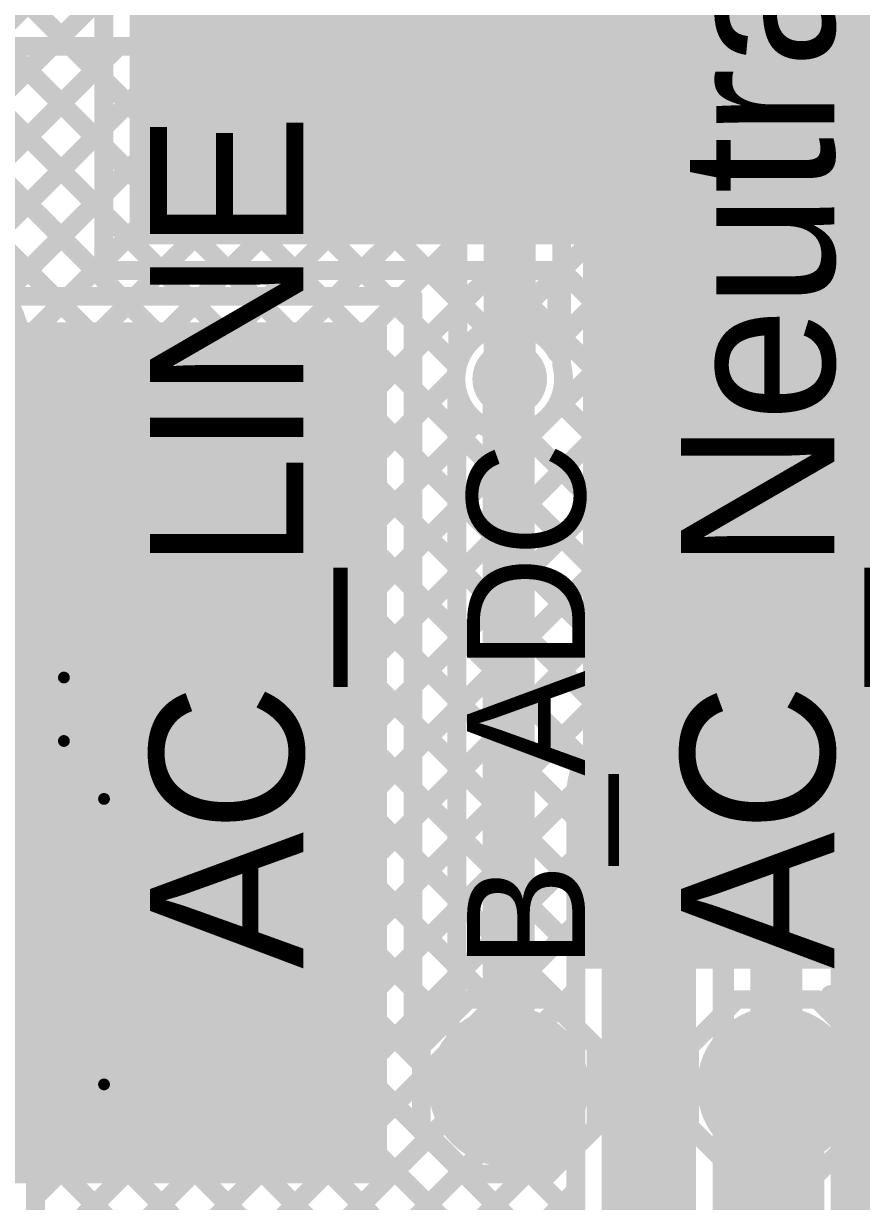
# Model space of a CAD drawing. Header units: millimetres. Extents: x 3.06 to 5.82, y 1.29 to 3.84.
# Drawn here: x 3.76 to 4.115, y 2.2924 to 2.7916 of the extents above; entities that cross this region are included whole.
import ezdxf

# ---------------------------------------------------------------- set-up
doc = ezdxf.new("R2010")
doc.units = ezdxf.units.MM
doc.header["$MEASUREMENT"] = 0
for name, color, linetype in [('BottomLayer', 5, 'Continuous'), ('BottomSolder', 6, 'Continuous'), ('MultiLayer', 9, 'Continuous'), ('TopLayer', 1, 'Continuous'), ('TopOverlay', 2, 'Continuous'), ('TopPaste', 8, 'Continuous'), ('TopSolder', 216, 'Continuous'), ('ViaHoleLayer', 16, 'Continuous')]:
    doc.layers.add(name, color=color, linetype=linetype)

# ---------------------------------------------------------------- blocks, each defined once
blk = doc.blocks.new('SMD_H______4')
at = {"layer": 'TopLayer'}
blk.add_solid([(0.33541, -0.04921), (0.44959, -0.04921), (0.33541, 0.04921), (0.44959, 0.04921)], dxfattribs=at)
at = {"layer": 'TopOverlay', "const_width": 0.005}
for points in [[(0.329, 0.046), (0.329, -0.057)], [(0.329, -0.057), (0.45, -0.057)]]:
    blk.add_lwpolyline(points, dxfattribs=at)
at = {"layer": 'TopOverlay'}
for points, const_width in [([(0.50145, -0.04, 1), (0.47455, -0.04, 1)], 0.005), ([(0.4733, -0.04, 1), (0.4758, -0.04, 1)], 0.0025), ([(0.5002, -0.04, 1), (0.5027, -0.04, 1)], 0.0025), ([(0.32775, -0.057, 1), (0.33025, -0.057, 1)], 0.0025), ([(0.32775, -0.057, 1), (0.33025, -0.057, 1)], 0.0025), ([(0.44875, -0.057, 1), (0.45125, -0.057, 1)], 0.0025)]:
    blk.add_lwpolyline(points, format="xyb", close=True, dxfattribs=dict(at, const_width=const_width))
at = {"layer": 'TopPaste'}
blk.add_solid([(0.33541, -0.04921), (0.44959, -0.04921), (0.33541, 0.04921), (0.44959, 0.04921)], dxfattribs=at)
at = {"layer": 'TopSolder'}
blk.add_solid([(0.33141, -0.05321), (0.45359, -0.05321), (0.33141, 0.05321), (0.45359, 0.05321)], dxfattribs=at)
blk = doc.blocks.new('TEST_POINT_62')
at = {"layer": 'TopLayer', "const_width": 0.03}
blk.add_lwpolyline([(-0.015, 0, 1), (0.015, 0, 1)], format="xyb", close=True, dxfattribs=at)
at = {"layer": 'TopOverlay', "const_width": 0.00787}
for points in [[(-0.037, 0.017), (-0.017, 0.037)], [(0.017, 0.037), (-0.017, 0.037)], [(0.017, 0.037), (-0.017, 0.037)], [(0.037, 0.017), (0.017, 0.037)], [(-0.037, -0.017), (-0.037, 0.017)], [(0.037, -0.017), (0.037, 0.017)], [(-0.017, -0.037), (-0.037, -0.017)], [(0.017, -0.037), (0.037, -0.017)], [(0.017, -0.037), (-0.017, -0.037)], [(0.017, -0.037), (-0.017, -0.037)]]:
    blk.add_lwpolyline(points, dxfattribs=at)
at = {"layer": 'TopOverlay', "const_width": 0.00394}
for points in [[(-0.01897, 0.037, 1), (-0.01503, 0.037, 1)], [(-0.01897, 0.037, 1), (-0.01503, 0.037, 1)], [(-0.01897, 0.037, 1), (-0.01503, 0.037, 1)], [(0.01503, 0.037, 1), (0.01897, 0.037, 1)], [(0.01503, 0.037, 1), (0.01897, 0.037, 1)], [(0.01503, 0.037, 1), (0.01897, 0.037, 1)], [(-0.03897, 0.017, 1), (-0.03503, 0.017, 1)], [(-0.03897, 0.017, 1), (-0.03503, 0.017, 1)], [(0.03503, 0.017, 1), (0.03897, 0.017, 1)], [(0.03503, 0.017, 1), (0.03897, 0.017, 1)], [(-0.03897, -0.017, 1), (-0.03503, -0.017, 1)], [(-0.03897, -0.017, 1), (-0.03503, -0.017, 1)], [(0.03503, -0.017, 1), (0.03897, -0.017, 1)], [(0.03503, -0.017, 1), (0.03897, -0.017, 1)], [(-0.01897, -0.037, 1), (-0.01503, -0.037, 1)], [(-0.01897, -0.037, 1), (-0.01503, -0.037, 1)], [(-0.01897, -0.037, 1), (-0.01503, -0.037, 1)], [(0.01503, -0.037, 1), (0.01897, -0.037, 1)], [(0.01503, -0.037, 1), (0.01897, -0.037, 1)], [(0.01503, -0.037, 1), (0.01897, -0.037, 1)]]:
    blk.add_lwpolyline(points, format="xyb", close=True, dxfattribs=at)
at = {"layer": 'TopPaste', "const_width": 0.03}
blk.add_lwpolyline([(-0.015, 0, 1), (0.015, 0, 1)], format="xyb", close=True, dxfattribs=at)
at = {"layer": 'TopSolder', "const_width": 0.034}
blk.add_lwpolyline([(-0.017, 0, 1), (0.017, 0, 1)], format="xyb", close=True, dxfattribs=at)
blk = doc.blocks.new('TEST_POINT_90')
at = {"layer": 'TopLayer', "const_width": 0.03}
blk.add_lwpolyline([(-0.015, 0, 1), (0.015, 0, 1)], format="xyb", close=True, dxfattribs=at)
at = {"layer": 'TopOverlay', "const_width": 0.00787}
for points in [[(-0.037, 0.017), (-0.017, 0.037)], [(-0.017, 0.037), (0.017, 0.037)], [(-0.017, 0.037), (0.017, 0.037)], [(0.017, 0.037), (0.037, 0.017)], [(-0.037, -0.017), (-0.037, 0.017)], [(0.037, -0.017), (0.037, 0.017)], [(-0.037, -0.017), (-0.017, -0.037)], [(0.017, -0.037), (0.037, -0.017)], [(-0.017, -0.037), (0.017, -0.037)], [(-0.017, -0.037), (0.017, -0.037)]]:
    blk.add_lwpolyline(points, dxfattribs=at)
at = {"layer": 'TopOverlay', "const_width": 0.00394}
for points in [[(-0.01897, 0.037, 1), (-0.01503, 0.037, 1)], [(-0.01897, 0.037, 1), (-0.01503, 0.037, 1)], [(-0.01897, 0.037, 1), (-0.01503, 0.037, 1)], [(0.01503, 0.037, 1), (0.01897, 0.037, 1)], [(0.01503, 0.037, 1), (0.01897, 0.037, 1)], [(0.01503, 0.037, 1), (0.01897, 0.037, 1)], [(-0.03897, 0.017, 1), (-0.03503, 0.017, 1)], [(-0.03897, 0.017, 1), (-0.03503, 0.017, 1)], [(0.03503, 0.017, 1), (0.03897, 0.017, 1)], [(0.03503, 0.017, 1), (0.03897, 0.017, 1)], [(-0.03897, -0.017, 1), (-0.03503, -0.017, 1)], [(-0.03897, -0.017, 1), (-0.03503, -0.017, 1)], [(0.03503, -0.017, 1), (0.03897, -0.017, 1)], [(0.03503, -0.017, 1), (0.03897, -0.017, 1)], [(-0.01897, -0.037, 1), (-0.01503, -0.037, 1)], [(-0.01897, -0.037, 1), (-0.01503, -0.037, 1)], [(-0.01897, -0.037, 1), (-0.01503, -0.037, 1)], [(0.01503, -0.037, 1), (0.01897, -0.037, 1)], [(0.01503, -0.037, 1), (0.01897, -0.037, 1)], [(0.01503, -0.037, 1), (0.01897, -0.037, 1)]]:
    blk.add_lwpolyline(points, format="xyb", close=True, dxfattribs=at)
at = {"layer": 'TopPaste', "const_width": 0.03}
blk.add_lwpolyline([(-0.015, 0, 1), (0.015, 0, 1)], format="xyb", close=True, dxfattribs=at)
at = {"layer": 'TopSolder', "const_width": 0.034}
blk.add_lwpolyline([(-0.017, 0, 1), (0.017, 0, 1)], format="xyb", close=True, dxfattribs=at)
blk = doc.blocks.new('TEST_POINT_107')
at = {"layer": 'TopLayer', "const_width": 0.03}
blk.add_lwpolyline([(-0.015, 0, 1), (0.015, 0, 1)], format="xyb", close=True, dxfattribs=at)
at = {"layer": 'TopOverlay', "const_width": 0.00787}
for points in [[(-0.017, 0.037), (-0.037, 0.017)], [(-0.017, 0.037), (0.017, 0.037)], [(-0.017, 0.037), (0.017, 0.037)], [(0.017, 0.037), (0.037, 0.017)], [(-0.037, 0.017), (-0.037, -0.017)], [(0.037, 0.017), (0.037, -0.017)], [(-0.037, -0.017), (-0.017, -0.037)], [(0.037, -0.017), (0.017, -0.037)], [(-0.017, -0.037), (0.017, -0.037)], [(-0.017, -0.037), (0.017, -0.037)]]:
    blk.add_lwpolyline(points, dxfattribs=at)
at = {"layer": 'TopOverlay', "const_width": 0.00394}
for points in [[(-0.01897, 0.037, 1), (-0.01503, 0.037, 1)], [(-0.01897, 0.037, 1), (-0.01503, 0.037, 1)], [(-0.01897, 0.037, 1), (-0.01503, 0.037, 1)], [(0.01503, 0.037, 1), (0.01897, 0.037, 1)], [(0.01503, 0.037, 1), (0.01897, 0.037, 1)], [(0.01503, 0.037, 1), (0.01897, 0.037, 1)], [(-0.03897, 0.017, 1), (-0.03503, 0.017, 1)], [(-0.03897, 0.017, 1), (-0.03503, 0.017, 1)], [(0.03503, 0.017, 1), (0.03897, 0.017, 1)], [(0.03503, 0.017, 1), (0.03897, 0.017, 1)], [(-0.03897, -0.017, 1), (-0.03503, -0.017, 1)], [(-0.03897, -0.017, 1), (-0.03503, -0.017, 1)], [(0.03503, -0.017, 1), (0.03897, -0.017, 1)], [(0.03503, -0.017, 1), (0.03897, -0.017, 1)], [(-0.01897, -0.037, 1), (-0.01503, -0.037, 1)], [(-0.01897, -0.037, 1), (-0.01503, -0.037, 1)], [(-0.01897, -0.037, 1), (-0.01503, -0.037, 1)], [(0.01503, -0.037, 1), (0.01897, -0.037, 1)], [(0.01503, -0.037, 1), (0.01897, -0.037, 1)], [(0.01503, -0.037, 1), (0.01897, -0.037, 1)]]:
    blk.add_lwpolyline(points, format="xyb", close=True, dxfattribs=at)
at = {"layer": 'TopPaste', "const_width": 0.03}
blk.add_lwpolyline([(-0.015, 0, 1), (0.015, 0, 1)], format="xyb", close=True, dxfattribs=at)
at = {"layer": 'TopSolder', "const_width": 0.034}
blk.add_lwpolyline([(-0.017, 0, 1), (0.017, 0, 1)], format="xyb", close=True, dxfattribs=at)

msp = doc.modelspace()

# ---------------------------------------------------------------- linework, layer by layer
at = {"layer": 'BottomLayer'}
for points, const_width in [([(3.352, 3.54936), (4.11164, 2.78972)], 0.008), ([(3.25623, 3.532), (4.06286, 2.72536)], 0.008), ([(3.28451, 3.532), (4.07127, 2.74525)], 0.008), ([(3.3128, 3.532), (4.08235, 2.76245)], 0.008), ([(3.34108, 3.532), (4.09583, 2.77725)], 0.008), ([(3.98107, 2.79313), (4.481, 3.29306)], 0.008), ([(3.98765, 2.77142), (4.481, 3.26478)], 0.008), ([(3.988, 2.74349), (4.481, 3.23649)], 0.008), ([(3.988, 2.71521), (4.481, 3.20821)], 0.008), ([(3.988, 2.68692), (4.481, 3.17992)], 0.008), ([(3.51603, 2.782), (3.92686, 2.782)], 0.008), ([(3.66682, 2.782), (3.994, 2.45482)], 0.008), ([(3.6951, 2.782), (3.9976, 2.4795)], 0.008), ([(3.71439, 2.72444), (3.77195, 2.782)], 0.008), ([(3.72338, 2.782), (4.01217, 2.49322)], 0.008), ([(3.72921, 2.71098), (3.80023, 2.782)], 0.008), ([(3.74186, 2.69534), (3.82852, 2.782)], 0.008), ([(3.75167, 2.782), (4.0449, 2.48877)], 0.008), ([(3.75223, 2.67742), (3.8568, 2.782)], 0.008), ([(3.75999, 2.6569), (3.88509, 2.782)], 0.008), ([(3.76444, 2.63307), (3.91337, 2.782)], 0.008), ([(3.77995, 2.782), (4.057, 2.50495)], 0.008), ([(3.80824, 2.782), (3.94384, 2.6464)], 0.008), ([(3.83652, 2.782), (3.944, 2.67452)], 0.008), ([(3.86481, 2.782), (3.944, 2.70281)], 0.008), ([(3.89309, 2.782), (3.944, 2.73109)], 0.008), ([(3.92137, 2.782), (3.944, 2.75937)], 0.008), ([(3.765, 2.60535), (3.93775, 2.7781)], 0.008), ([(3.966, 2.641), (3.966, 2.76486)], 0.022), ([(3.98753, 2.77241), (4.05782, 2.70212)], 0.008), ([(3.944, 2.64703), (3.944, 2.76486)], 0.008), ([(3.988, 2.64703), (3.988, 2.76486)], 0.008), ([(3.765, 2.57706), (3.944, 2.75606)], 0.008), ([(3.988, 2.74366), (4.057, 2.67466)], 0.008), ([(3.988, 2.65864), (4.06801, 2.73865)], 0.008), ([(3.765, 2.54878), (3.944, 2.72778)], 0.008), ([(3.988, 2.71537), (4.057, 2.64637)], 0.008), ([(3.765, 2.40736), (4.05759, 2.69994)], 0.008), ([(3.765, 2.52049), (3.944, 2.69949)], 0.008), ([(4.079, 1.83016), (4.079, 2.688)], 0.022), ([(4.113, 1.48077), (4.113, 2.687)], 0.022), ([(3.988, 2.68709), (4.057, 2.61809)], 0.008), ([(4.057, 1.83016), (4.057, 2.688)], 0.008), ([(3.765, 2.49221), (3.944, 2.67121)], 0.008), ([(3.765, 2.37907), (4.057, 2.67107)], 0.008), ([(3.75836, 2.66217), (3.994, 2.42653)], 0.008), ([(3.988, 2.65881), (4.057, 2.58981)], 0.008), ([(3.765, 2.35079), (4.057, 2.64279)], 0.008), ([(3.765, 2.46392), (3.94322, 2.64214)], 0.008), ([(3.76484, 2.6274), (3.994, 2.39825)], 0.008), ([(3.98683, 2.63169), (4.057, 2.56152)], 0.008), ([(3.765, 2.43564), (3.9522, 2.62284)], 0.008), ([(3.765, 2.272), (3.765, 2.621)], 0.008), ([(3.9714, 2.61884), (4.057, 2.53324)], 0.008), ([(3.765, 2.3225), (4.057, 2.6145)], 0.008), ([(3.765, 2.59896), (3.994, 2.36996)], 0.008), ([(3.765, 2.29422), (4.057, 2.58622)], 0.008), ([(3.765, 2.57068), (3.994, 2.34168)], 0.008), ([(3.76424, 2.26517), (4.057, 2.55793)], 0.008), ([(3.765, 2.54239), (3.994, 2.31339)], 0.008), ([(4.0233, 2.49595), (4.057, 2.52965)], 0.008), ([(3.765, 2.51411), (3.994, 2.28511)], 0.008), ([(4.04463, 2.48899), (4.057, 2.50137)], 0.008), ([(3.765, 2.48583), (3.994, 2.25683)], 0.008), ([(4.04877, 2.48489), (4.057, 2.47667)], 0.008), ([(4.025, 2.25235), (4.025, 2.465)], 0.04), ([(3.133, 1.60565), (3.99405, 2.4667)], 0.008), ([(3.994, 2.25235), (3.994, 2.465)], 0.008), ([(4.056, 2.25235), (4.056, 2.465)], 0.008), ([(3.765, 2.45754), (3.98647, 2.23608)], 0.008), ([(3.76031, 2.20467), (3.994, 2.43837)], 0.008), ([(3.765, 2.42926), (3.96326, 2.231)], 0.008), ([(3.81211, 2.2282), (3.994, 2.41008)], 0.008), ([(3.765, 2.40097), (3.93497, 2.231)], 0.008), ([(3.8432, 2.231), (3.994, 2.3818)], 0.008), ([(3.765, 2.37269), (3.90669, 2.231)], 0.008), ([(3.87149, 2.231), (3.994, 2.35351)], 0.008), ([(3.765, 2.3444), (3.8784, 2.231)], 0.008), ([(3.89977, 2.231), (3.994, 2.32523)], 0.008), ([(3.765, 2.31612), (3.85012, 2.231)], 0.008), ([(3.92806, 2.231), (3.994, 2.29694)], 0.008)]:
    msp.add_lwpolyline(points, dxfattribs=dict(at, const_width=const_width))
for points, const_width in [([(3.92686, 2.826, -0.414214), (3.988, 2.76486)], 0.008), ([(3.92686, 2.804, -0.414214), (3.966, 2.76486)], 0.022), ([(4.057, 2.688, -0.414214), (4.179, 2.81)], 0.008), ([(4.079, 2.688, -0.414214), (4.179, 2.788)], 0.022), ([(3.92686, 2.782, -0.414214), (3.944, 2.76486)], 0.008), ([(4.113, 2.687, -0.414214), (4.178, 2.752)], 0.022), ([(3.71357, 2.72506, -0.233614), (3.765, 2.621)], 0.008), ([(3.98881, 2.641, -1.143538), (3.944, 2.64703)], 0.008), ([(3.988, 2.64703, -0.066963), (3.98881, 2.641)], 0.008), ([(3.994, 2.465, -1), (4.056, 2.465)], 0.008)]:
    msp.add_lwpolyline(points, format="xyb", dxfattribs=dict(at, const_width=const_width))
for points, const_width in [([(3.97907, 2.79313, 1), (3.98307, 2.79313, 1)], 0.004), ([(4.10964, 2.78972, 1), (4.11364, 2.78972, 1)], 0.004), ([(3.76995, 2.782, 1), (3.77395, 2.782, 1)], 0.004), ([(3.77795, 2.782, 1), (3.78195, 2.782, 1)], 0.004), ([(3.79823, 2.782, 1), (3.80223, 2.782, 1)], 0.004), ([(3.80624, 2.782, 1), (3.81024, 2.782, 1)], 0.004), ([(3.82652, 2.782, 1), (3.83052, 2.782, 1)], 0.004), ([(3.83452, 2.782, 1), (3.83852, 2.782, 1)], 0.004), ([(3.8548, 2.782, 1), (3.8588, 2.782, 1)], 0.004), ([(3.86281, 2.782, 1), (3.86681, 2.782, 1)], 0.004), ([(3.88309, 2.782, 1), (3.88709, 2.782, 1)], 0.004), ([(3.89109, 2.782, 1), (3.89509, 2.782, 1)], 0.004), ([(3.91137, 2.782, 1), (3.91537, 2.782, 1)], 0.004), ([(3.91937, 2.782, 1), (3.92337, 2.782, 1)], 0.004), ([(3.92486, 2.782, 1), (3.92886, 2.782, 1)], 0.004), ([(3.92486, 2.782, 1), (3.92886, 2.782, 1)], 0.004), ([(3.93575, 2.7781, 1), (3.93975, 2.7781, 1)], 0.004), ([(4.09383, 2.77725, 1), (4.09783, 2.77725, 1)], 0.004), ([(3.9605, 2.76486, 1), (3.9715, 2.76486, 1)], 0.011), ([(3.9605, 2.76486, 1), (3.9715, 2.76486, 1)], 0.011), ([(3.98553, 2.77241, 1), (3.98953, 2.77241, 1)], 0.004), ([(3.98565, 2.77142, 1), (3.98965, 2.77142, 1)], 0.004), ([(3.942, 2.76486, 1), (3.946, 2.76486, 1)], 0.004), ([(3.942, 2.76486, 1), (3.946, 2.76486, 1)], 0.004), ([(3.986, 2.76486, 1), (3.99, 2.76486, 1)], 0.004), ([(3.986, 2.76486, 1), (3.99, 2.76486, 1)], 0.004), ([(4.08035, 2.76245, 1), (4.08435, 2.76245, 1)], 0.004), ([(3.942, 2.75937, 1), (3.946, 2.75937, 1)], 0.004), ([(3.942, 2.75606, 1), (3.946, 2.75606, 1)], 0.004), ([(3.986, 2.74366, 1), (3.99, 2.74366, 1)], 0.004), ([(3.986, 2.74349, 1), (3.99, 2.74349, 1)], 0.004), ([(4.06926, 2.74525, 1), (4.07327, 2.74525, 1)], 0.004), ([(4.06601, 2.73865, 1), (4.07001, 2.73865, 1)], 0.004), ([(3.942, 2.73109, 1), (3.946, 2.73109, 1)], 0.004), ([(3.942, 2.72778, 1), (3.946, 2.72778, 1)], 0.004), ([(4.06086, 2.72536, 1), (4.06486, 2.72536, 1)], 0.004), ([(3.986, 2.71537, 1), (3.99, 2.71537, 1)], 0.004), ([(3.986, 2.71521, 1), (3.99, 2.71521, 1)], 0.004), ([(3.942, 2.70281, 1), (3.946, 2.70281, 1)], 0.004), ([(4.05582, 2.70212, 1), (4.05982, 2.70212, 1)], 0.004), ([(3.942, 2.69949, 1), (3.946, 2.69949, 1)], 0.004), ([(4.05559, 2.69994, 1), (4.05959, 2.69994, 1)], 0.004), ([(4.0735, 2.688, 1), (4.0845, 2.688, 1)], 0.011), ([(4.0735, 2.688, 1), (4.0845, 2.688, 1)], 0.011), ([(4.1075, 2.687, 1), (4.1185, 2.687, 1)], 0.011), ([(4.1075, 2.687, 1), (4.1185, 2.687, 1)], 0.011), ([(3.986, 2.68709, 1), (3.99, 2.68709, 1)], 0.004), ([(4.055, 2.688, 1), (4.059, 2.688, 1)], 0.004), ([(4.055, 2.688, 1), (4.059, 2.688, 1)], 0.004), ([(3.986, 2.68692, 1), (3.99, 2.68692, 1)], 0.004), ([(3.942, 2.67452, 1), (3.946, 2.67452, 1)], 0.004), ([(4.055, 2.67466, 1), (4.059, 2.67466, 1)], 0.004), ([(3.942, 2.67121, 1), (3.946, 2.67121, 1)], 0.004), ([(4.055, 2.67107, 1), (4.059, 2.67107, 1)], 0.004), ([(3.75636, 2.66217, 1), (3.76036, 2.66217, 1)], 0.004), ([(3.986, 2.65881, 1), (3.99, 2.65881, 1)], 0.004), ([(3.986, 2.65864, 1), (3.99, 2.65864, 1)], 0.004), ([(3.75799, 2.6569, 1), (3.76199, 2.6569, 1)], 0.004), ([(3.942, 2.64703, 1), (3.946, 2.64703, 1)], 0.004), ([(3.942, 2.64703, 1), (3.946, 2.64703, 1)], 0.004), ([(3.96009, 2.641, 1), (3.97191, 2.641, 1)], 0.01181), ([(3.9605, 2.641, 1), (3.9715, 2.641, 1)], 0.011), ([(3.986, 2.64703, 1), (3.99, 2.64703, 1)], 0.004), ([(3.986, 2.64703, 1), (3.99, 2.64703, 1)], 0.004), ([(3.94122, 2.64214, 1), (3.94522, 2.64214, 1)], 0.004), ([(3.94184, 2.6464, 1), (3.94584, 2.6464, 1)], 0.004), ([(4.055, 2.64637, 1), (4.059, 2.64637, 1)], 0.004), ([(4.055, 2.64279, 1), (4.059, 2.64279, 1)], 0.004), ([(3.98681, 2.641, 1), (3.99081, 2.641, 1)], 0.004), ([(3.98681, 2.641, 1), (3.99081, 2.641, 1)], 0.004), ([(3.76244, 2.63307, 1), (3.76644, 2.63307, 1)], 0.004), ([(3.76284, 2.6274, 1), (3.76684, 2.6274, 1)], 0.004), ([(3.98483, 2.63169, 1), (3.98883, 2.63169, 1)], 0.004), ([(3.9502, 2.62284, 1), (3.9542, 2.62284, 1)], 0.004), ([(3.763, 2.621, 1), (3.767, 2.621, 1)], 0.004), ([(3.763, 2.621, 1), (3.767, 2.621, 1)], 0.004), ([(3.9694, 2.61884, 1), (3.9734, 2.61884, 1)], 0.004), ([(4.055, 2.61809, 1), (4.059, 2.61809, 1)], 0.004), ([(4.055, 2.6145, 1), (4.059, 2.6145, 1)], 0.004), ([(3.763, 2.60535, 1), (3.767, 2.60535, 1)], 0.004), ([(3.763, 2.59896, 1), (3.767, 2.59896, 1)], 0.004), ([(4.055, 2.58981, 1), (4.059, 2.58981, 1)], 0.004), ([(4.055, 2.58622, 1), (4.059, 2.58622, 1)], 0.004), ([(3.763, 2.57706, 1), (3.767, 2.57706, 1)], 0.004), ([(3.763, 2.57068, 1), (3.767, 2.57068, 1)], 0.004), ([(4.055, 2.56152, 1), (4.059, 2.56152, 1)], 0.004), ([(4.055, 2.55793, 1), (4.059, 2.55793, 1)], 0.004), ([(3.763, 2.54878, 1), (3.767, 2.54878, 1)], 0.004), ([(3.763, 2.54239, 1), (3.767, 2.54239, 1)], 0.004), ([(4.055, 2.53324, 1), (4.059, 2.53324, 1)], 0.004), ([(4.055, 2.52965, 1), (4.059, 2.52965, 1)], 0.004), ([(3.763, 2.52049, 1), (3.767, 2.52049, 1)], 0.004), ([(3.763, 2.51411, 1), (3.767, 2.51411, 1)], 0.004), ([(4.055, 2.50495, 1), (4.059, 2.50495, 1)], 0.004), ([(4.055, 2.50137, 1), (4.059, 2.50137, 1)], 0.004), ([(4.01017, 2.49322, 1), (4.01417, 2.49322, 1)], 0.004), ([(4.0213, 2.49595, 1), (4.0253, 2.49595, 1)], 0.004), ([(3.763, 2.49221, 1), (3.767, 2.49221, 1)], 0.004), ([(4.04263, 2.48899, 1), (4.04663, 2.48899, 1)], 0.004), ([(4.04289, 2.48877, 1), (4.0469, 2.48877, 1)], 0.004), ([(3.763, 2.48583, 1), (3.767, 2.48583, 1)], 0.004), ([(4.04677, 2.48489, 1), (4.05077, 2.48489, 1)], 0.004), ([(3.9956, 2.4795, 1), (3.9996, 2.4795, 1)], 0.004), ([(4.015, 2.465, 1), (4.035, 2.465, 1)], 0.02), ([(4.01909, 2.465, 1), (4.03091, 2.465, 1)], 0.01181), ([(4.055, 2.47667, 1), (4.059, 2.47667, 1)], 0.004), ([(3.763, 2.46392, 1), (3.767, 2.46392, 1)], 0.004), ([(3.992, 2.465, 1), (3.996, 2.465, 1)], 0.004), ([(3.992, 2.465, 1), (3.996, 2.465, 1)], 0.004), ([(3.99205, 2.4667, 1), (3.99605, 2.4667, 1)], 0.004), ([(4.054, 2.465, 1), (4.058, 2.465, 1)], 0.004), ([(4.054, 2.465, 1), (4.058, 2.465, 1)], 0.004), ([(3.763, 2.45754, 1), (3.767, 2.45754, 1)], 0.004), ([(3.992, 2.45482, 1), (3.996, 2.45482, 1)], 0.004), ([(3.992, 2.43837, 1), (3.996, 2.43837, 1)], 0.004), ([(3.763, 2.43564, 1), (3.767, 2.43564, 1)], 0.004), ([(3.763, 2.42926, 1), (3.767, 2.42926, 1)], 0.004), ([(3.992, 2.42653, 1), (3.996, 2.42653, 1)], 0.004), ([(3.992, 2.41008, 1), (3.996, 2.41008, 1)], 0.004), ([(3.763, 2.40736, 1), (3.767, 2.40736, 1)], 0.004), ([(3.763, 2.40097, 1), (3.767, 2.40097, 1)], 0.004), ([(3.992, 2.39825, 1), (3.996, 2.39825, 1)], 0.004), ([(3.763, 2.37907, 1), (3.767, 2.37907, 1)], 0.004), ([(3.992, 2.3818, 1), (3.996, 2.3818, 1)], 0.004), ([(3.763, 2.37269, 1), (3.767, 2.37269, 1)], 0.004), ([(3.992, 2.36996, 1), (3.996, 2.36996, 1)], 0.004), ([(3.992, 2.35351, 1), (3.996, 2.35351, 1)], 0.004), ([(3.763, 2.35079, 1), (3.767, 2.35079, 1)], 0.004), ([(3.763, 2.3444, 1), (3.767, 2.3444, 1)], 0.004), ([(3.992, 2.34168, 1), (3.996, 2.34168, 1)], 0.004), ([(3.992, 2.32523, 1), (3.996, 2.32523, 1)], 0.004), ([(3.763, 2.3225, 1), (3.767, 2.3225, 1)], 0.004), ([(3.763, 2.31612, 1), (3.767, 2.31612, 1)], 0.004), ([(3.992, 2.31339, 1), (3.996, 2.31339, 1)], 0.004), ([(3.763, 2.29422, 1), (3.767, 2.29422, 1)], 0.004), ([(3.992, 2.29694, 1), (3.996, 2.29694, 1)], 0.004)]:
    msp.add_lwpolyline(points, format="xyb", close=True, dxfattribs=dict(at, const_width=const_width))
at = {"layer": 'BottomSolder', "const_width": 0.01581}
for points in [[(3.95809, 2.641, 1), (3.97391, 2.641, 1)], [(4.01709, 2.465, 1), (4.03291, 2.465, 1)]]:
    msp.add_lwpolyline(points, format="xyb", close=True, dxfattribs=at)
at = {"layer": 'MultiLayer', "const_width": 0.01181}
for points in [[(3.96009, 2.641, 1), (3.97191, 2.641, 1)], [(4.01909, 2.465, 1), (4.03091, 2.465, 1)]]:
    msp.add_lwpolyline(points, format="xyb", close=True, dxfattribs=at)
at = {"layer": 'TopLayer'}
for points, const_width in [([(3.794, 2.687), (3.794, 2.959)], 0.008), ([(3.624, 2.93795), (3.794, 2.76795)], 0.008), ([(3.624, 2.90967), (3.794, 2.73967)], 0.008), ([(3.624, 2.88138), (3.794, 2.71138)], 0.008), ([(3.624, 2.8531), (3.8011, 2.676)], 0.008), ([(3.63766, 2.676), (3.794, 2.83234)], 0.008), ([(3.624, 2.82482), (3.77282, 2.676)], 0.008), ([(3.66595, 2.676), (3.794, 2.80405)], 0.008), ([(3.69423, 2.676), (3.794, 2.77577)], 0.008), ([(3.72252, 2.676), (3.794, 2.74748)], 0.008), ([(3.7508, 2.676), (3.794, 2.7192)], 0.008), ([(3.77909, 2.676), (3.794, 2.69091)], 0.008), ([(3.794, 2.687), (3.986, 2.687)], 0.008), ([(3.80737, 2.676), (3.81837, 2.687)], 0.008), ([(3.81838, 2.687), (3.82938, 2.676)], 0.008), ([(3.83565, 2.676), (3.84665, 2.687)], 0.008), ([(3.84667, 2.687), (3.85767, 2.676)], 0.008), ([(3.86394, 2.676), (3.87494, 2.687)], 0.008), ([(3.87495, 2.687), (3.88595, 2.676)], 0.008), ([(3.89222, 2.676), (3.90322, 2.687)], 0.008), ([(3.90324, 2.687), (3.91424, 2.676)], 0.008), ([(3.92051, 2.676), (3.93151, 2.687)], 0.008), ([(3.925, 2.65221), (3.95979, 2.687)], 0.008), ([(3.93152, 2.687), (3.95669, 2.66183)], 0.008), ([(3.95981, 2.687), (3.986, 2.66081)], 0.008), ([(3.986, 2.65197), (3.986, 2.687)], 0.008), ([(3.96486, 2.66378), (3.986, 2.68492)], 0.008), ([(3.627, 2.676), (3.925, 2.676)], 0.008), ([(3.925, 2.36194), (3.925, 2.676)], 0.008), ([(3.925, 2.66524), (3.94384, 2.6464)], 0.008), ([(3.96556, 2.34231), (3.96556, 2.641)], 0.022), ([(3.925, 2.62392), (3.94322, 2.64214)], 0.008), ([(3.925, 2.63695), (3.94356, 2.61839)], 0.008), ([(3.94356, 2.3805), (3.94356, 2.63689)], 0.008), ([(3.925, 2.59564), (3.94356, 2.6142)], 0.008), ([(3.925, 2.60867), (3.94356, 2.59011)], 0.008), ([(3.925, 2.56736), (3.94356, 2.58592)], 0.008), ([(3.925, 2.58038), (3.94356, 2.56182)], 0.008), ([(3.925, 2.53907), (3.94356, 2.55763)], 0.008), ([(3.925, 2.5521), (3.94356, 2.53354)], 0.008), ([(3.925, 2.51079), (3.94356, 2.52935)], 0.008), ([(3.925, 2.52382), (3.94356, 2.50525)], 0.008), ([(3.925, 2.4825), (3.94356, 2.50107)], 0.008), ([(3.925, 2.49553), (3.94356, 2.47697)], 0.008), ([(3.925, 2.45422), (3.94356, 2.47278)], 0.008), ([(3.925, 2.46725), (3.94356, 2.44868)], 0.008), ([(3.925, 2.42593), (3.94356, 2.4445)], 0.008), ([(3.73708, 2.425), (3.74058, 2.425)], 0.04), ([(3.925, 2.43896), (3.94356, 2.4204)], 0.008), ([(3.925, 2.39765), (3.94356, 2.41621)], 0.008), ([(3.925, 2.41068), (3.94356, 2.39212)], 0.008), ([(3.925, 2.36937), (3.94356, 2.38793)], 0.008), ([(3.925, 2.38239), (3.93523, 2.37217)], 0.008), ([(3.925, 2.36194), (3.94356, 2.3805)], 0.008), ([(4.10181, 2.38), (4.12031, 2.3615)], 0.008), ([(4.10181, 2.38), (4.138, 2.38)], 0.008), ([(4.11772, 2.36409), (4.13362, 2.38)], 0.008), ([(3.96556, 2.341), (3.96556, 2.34231)], 0.04), ([(3.96556, 2.34231), (3.972, 2.34875)], 0.022), ([(4.07931, 2.25497), (4.07931, 2.341)], 0.04), ([(3.96425, 2.341), (3.96556, 2.34231)], 0.022), ([(4.11031, 2.30012), (4.15337, 2.34318)], 0.008), ([(4.11031, 2.3105), (4.12031, 2.3205)], 0.008), ([(4.11031, 2.25497), (4.11031, 2.3105)], 0.008), ([(4.11031, 2.31022), (4.1645, 2.25603)], 0.008)]:
    msp.add_lwpolyline(points, dxfattribs=dict(at, const_width=const_width))
for points, const_width in [([(3.792, 2.77577, 1), (3.796, 2.77577, 1)], 0.004), ([(3.792, 2.76795, 1), (3.796, 2.76795, 1)], 0.004), ([(3.792, 2.74748, 1), (3.796, 2.74748, 1)], 0.004), ([(3.792, 2.73967, 1), (3.796, 2.73967, 1)], 0.004), ([(3.792, 2.7192, 1), (3.796, 2.7192, 1)], 0.004), ([(3.792, 2.71138, 1), (3.796, 2.71138, 1)], 0.004), ([(3.792, 2.69091, 1), (3.796, 2.69091, 1)], 0.004), ([(3.792, 2.687, 1), (3.796, 2.687, 1)], 0.004), ([(3.792, 2.687, 1), (3.796, 2.687, 1)], 0.004), ([(3.81637, 2.687, 1), (3.82037, 2.687, 1)], 0.004), ([(3.81638, 2.687, 1), (3.82038, 2.687, 1)], 0.004), ([(3.84465, 2.687, 1), (3.84865, 2.687, 1)], 0.004), ([(3.84467, 2.687, 1), (3.84867, 2.687, 1)], 0.004), ([(3.87294, 2.687, 1), (3.87694, 2.687, 1)], 0.004), ([(3.87295, 2.687, 1), (3.87695, 2.687, 1)], 0.004), ([(3.90122, 2.687, 1), (3.90522, 2.687, 1)], 0.004), ([(3.90124, 2.687, 1), (3.90524, 2.687, 1)], 0.004), ([(3.92951, 2.687, 1), (3.93351, 2.687, 1)], 0.004), ([(3.92952, 2.687, 1), (3.93352, 2.687, 1)], 0.004), ([(3.95779, 2.687, 1), (3.96179, 2.687, 1)], 0.004), ([(3.95781, 2.687, 1), (3.96181, 2.687, 1)], 0.004), ([(3.984, 2.687, 1), (3.988, 2.687, 1)], 0.004), ([(3.984, 2.687, 1), (3.988, 2.687, 1)], 0.004), ([(3.984, 2.68492, 1), (3.988, 2.68492, 1)], 0.004), ([(3.77082, 2.676, 1), (3.77482, 2.676, 1)], 0.004), ([(3.77709, 2.676, 1), (3.78109, 2.676, 1)], 0.004), ([(3.7991, 2.676, 1), (3.8031, 2.676, 1)], 0.004), ([(3.80537, 2.676, 1), (3.80937, 2.676, 1)], 0.004), ([(3.82738, 2.676, 1), (3.83138, 2.676, 1)], 0.004), ([(3.83365, 2.676, 1), (3.83765, 2.676, 1)], 0.004), ([(3.85567, 2.676, 1), (3.85967, 2.676, 1)], 0.004), ([(3.86194, 2.676, 1), (3.86594, 2.676, 1)], 0.004), ([(3.88395, 2.676, 1), (3.88795, 2.676, 1)], 0.004), ([(3.89022, 2.676, 1), (3.89422, 2.676, 1)], 0.004), ([(3.91224, 2.676, 1), (3.91624, 2.676, 1)], 0.004), ([(3.91851, 2.676, 1), (3.92251, 2.676, 1)], 0.004), ([(3.923, 2.676, 1), (3.927, 2.676, 1)], 0.004), ([(3.923, 2.676, 1), (3.927, 2.676, 1)], 0.004), ([(3.923, 2.66524, 1), (3.927, 2.66524, 1)], 0.004), ([(3.96286, 2.66378, 1), (3.96686, 2.66378, 1)], 0.004), ([(3.95469, 2.66183, 1), (3.95869, 2.66183, 1)], 0.004), ([(3.984, 2.66081, 1), (3.988, 2.66081, 1)], 0.004), ([(3.923, 2.65221, 1), (3.927, 2.65221, 1)], 0.004), ([(3.96009, 2.641, 1), (3.97191, 2.641, 1)], 0.01181), ([(3.96006, 2.641, 1), (3.97106, 2.641, 1)], 0.011), ([(3.984, 2.65197, 1), (3.988, 2.65197, 1)], 0.004), ([(3.984, 2.65197, 1), (3.988, 2.65197, 1)], 0.004), ([(3.94122, 2.64214, 1), (3.94522, 2.64214, 1)], 0.004), ([(3.94184, 2.6464, 1), (3.94584, 2.6464, 1)], 0.004), ([(3.923, 2.63695, 1), (3.927, 2.63695, 1)], 0.004), ([(3.94156, 2.63689, 1), (3.94556, 2.63689, 1)], 0.004), ([(3.94156, 2.63689, 1), (3.94556, 2.63689, 1)], 0.004), ([(3.923, 2.62392, 1), (3.927, 2.62392, 1)], 0.004), ([(3.94156, 2.61839, 1), (3.94556, 2.61839, 1)], 0.004), ([(3.94156, 2.6142, 1), (3.94556, 2.6142, 1)], 0.004), ([(3.923, 2.60867, 1), (3.927, 2.60867, 1)], 0.004), ([(3.923, 2.59564, 1), (3.927, 2.59564, 1)], 0.004), ([(3.94156, 2.59011, 1), (3.94556, 2.59011, 1)], 0.004), ([(3.94156, 2.58592, 1), (3.94556, 2.58592, 1)], 0.004), ([(3.923, 2.58038, 1), (3.927, 2.58038, 1)], 0.004), ([(3.923, 2.56736, 1), (3.927, 2.56736, 1)], 0.004), ([(3.94156, 2.56182, 1), (3.94556, 2.56182, 1)], 0.004), ([(3.94156, 2.55763, 1), (3.94556, 2.55763, 1)], 0.004), ([(3.923, 2.5521, 1), (3.927, 2.5521, 1)], 0.004), ([(3.923, 2.53907, 1), (3.927, 2.53907, 1)], 0.004), ([(3.94156, 2.53354, 1), (3.94556, 2.53354, 1)], 0.004), ([(3.94156, 2.52935, 1), (3.94556, 2.52935, 1)], 0.004), ([(3.923, 2.52382, 1), (3.927, 2.52382, 1)], 0.004), ([(3.923, 2.51079, 1), (3.927, 2.51079, 1)], 0.004), ([(3.94156, 2.50525, 1), (3.94556, 2.50525, 1)], 0.004), ([(3.94156, 2.50107, 1), (3.94556, 2.50107, 1)], 0.004), ([(3.923, 2.49553, 1), (3.927, 2.49553, 1)], 0.004), ([(3.923, 2.4825, 1), (3.927, 2.4825, 1)], 0.004), ([(3.94156, 2.47697, 1), (3.94556, 2.47697, 1)], 0.004), ([(3.94156, 2.47278, 1), (3.94556, 2.47278, 1)], 0.004), ([(4.01909, 2.465, 1), (4.03091, 2.465, 1)], 0.01181), ([(3.923, 2.46725, 1), (3.927, 2.46725, 1)], 0.004), ([(3.923, 2.45422, 1), (3.927, 2.45422, 1)], 0.004), ([(3.94156, 2.44868, 1), (3.94556, 2.44868, 1)], 0.004), ([(3.94156, 2.4445, 1), (3.94556, 2.4445, 1)], 0.004), ([(3.73058, 2.425, 1), (3.75058, 2.425, 1)], 0.02), ([(3.923, 2.43896, 1), (3.927, 2.43896, 1)], 0.004), ([(3.923, 2.42593, 1), (3.927, 2.42593, 1)], 0.004), ([(3.94156, 2.4204, 1), (3.94556, 2.4204, 1)], 0.004), ([(3.94156, 2.41621, 1), (3.94556, 2.41621, 1)], 0.004), ([(3.923, 2.41068, 1), (3.927, 2.41068, 1)], 0.004), ([(3.923, 2.39765, 1), (3.927, 2.39765, 1)], 0.004), ([(3.94156, 2.39212, 1), (3.94556, 2.39212, 1)], 0.004), ([(3.94156, 2.38793, 1), (3.94556, 2.38793, 1)], 0.004), ([(3.923, 2.38239, 1), (3.927, 2.38239, 1)], 0.004), ([(3.94156, 2.3805, 1), (3.94556, 2.3805, 1)], 0.004), ([(3.94156, 2.3805, 1), (3.94556, 2.3805, 1)], 0.004), ([(4.09981, 2.38, 1), (4.10381, 2.38, 1)], 0.004), ([(4.09981, 2.38, 1), (4.10381, 2.38, 1)], 0.004), ([(3.923, 2.36937, 1), (3.927, 2.36937, 1)], 0.004), ([(3.93323, 2.37217, 1), (3.93723, 2.37217, 1)], 0.004), ([(4.11572, 2.36409, 1), (4.11972, 2.36409, 1)], 0.004), ([(3.923, 2.36194, 1), (3.927, 2.36194, 1)], 0.004), ([(3.923, 2.36194, 1), (3.927, 2.36194, 1)], 0.004), ([(3.95556, 2.34231, 1), (3.97556, 2.34231, 1)], 0.02), ([(3.95556, 2.341, 1), (3.97556, 2.341, 1)], 0.02), ([(3.9665, 2.34875, 1), (3.9775, 2.34875, 1)], 0.011), ([(4.06931, 2.341, 1), (4.08931, 2.341, 1)], 0.02), ([(3.95875, 2.341, 1), (3.96975, 2.341, 1)], 0.011), ([(3.96006, 2.34231, 1), (3.97106, 2.34231, 1)], 0.011), ([(3.96006, 2.34231, 1), (3.97106, 2.34231, 1)], 0.011), ([(3.96006, 2.34231, 1), (3.97106, 2.34231, 1)], 0.011), ([(4.10831, 2.3105, 1), (4.11231, 2.3105, 1)], 0.004), ([(4.10831, 2.3105, 1), (4.11231, 2.3105, 1)], 0.004), ([(4.10831, 2.31022, 1), (4.11231, 2.31022, 1)], 0.004), ([(4.10831, 2.30012, 1), (4.11231, 2.30012, 1)], 0.004)]:
    msp.add_lwpolyline(points, format="xyb", close=True, dxfattribs=dict(at, const_width=const_width))
at = {"layer": 'TopLayer', "const_width": 0.008}
msp.add_lwpolyline([(3.94356, 2.63689, -0.851351), (3.986, 2.65197)], format="xyb", dxfattribs=at)
at = {"layer": 'TopLayer'}
for points in [[(3.805, 2.698), (4.011, 2.698), (3.805, 2.987), (4.011, 2.987)], [(3.997, 2.391), (4.177, 2.391), (3.997, 2.961), (4.177, 2.961)], [(3.638, 2.3), (3.914, 2.3), (3.638, 2.665), (3.914, 2.665)]]:
    msp.add_solid(points, dxfattribs=at)
at = {"layer": 'TopSolder', "const_width": 0.01581}
for points in [[(3.95809, 2.641, 1), (3.97391, 2.641, 1)], [(4.01709, 2.465, 1), (4.03291, 2.465, 1)]]:
    msp.add_lwpolyline(points, format="xyb", close=True, dxfattribs=at)
at = {"layer": 'ViaHoleLayer', "const_width": 0.00787}
for points in [[(3.96206, 2.641, 1), (3.96994, 2.641, 1)], [(4.02106, 2.465, 1), (4.02894, 2.465, 1)]]:
    msp.add_lwpolyline(points, format="xyb", close=True, dxfattribs=at)

# ---------------------------------------------------------------- block references
for name, p, rotation in [('SMD_H______4', (3.73708, 2.013), 90), ('TEST_POINT_90', (3.8505, 2.341), 360), ('TEST_POINT_107', (3.96556, 2.341), 90), ('TEST_POINT_62', (4.07931, 2.341), 270)]:
    msp.add_blockref(name, p, dxfattribs=dict(rotation=rotation))

# ---------------------------------------------------------------- texts
at = {"layer": 'TopOverlay'}
for s, height, p in [('AC_Neutral', 0.065, (4.10352, 2.391)), ('AC_LINE', 0.065, (3.87852, 2.391)), ('B_ADC', 0.05, (3.99792, 2.391))]:
    msp.add_text(s, height=height, rotation=90, dxfattribs=at).set_placement(p)

doc.saveas('drawing.dxf')
